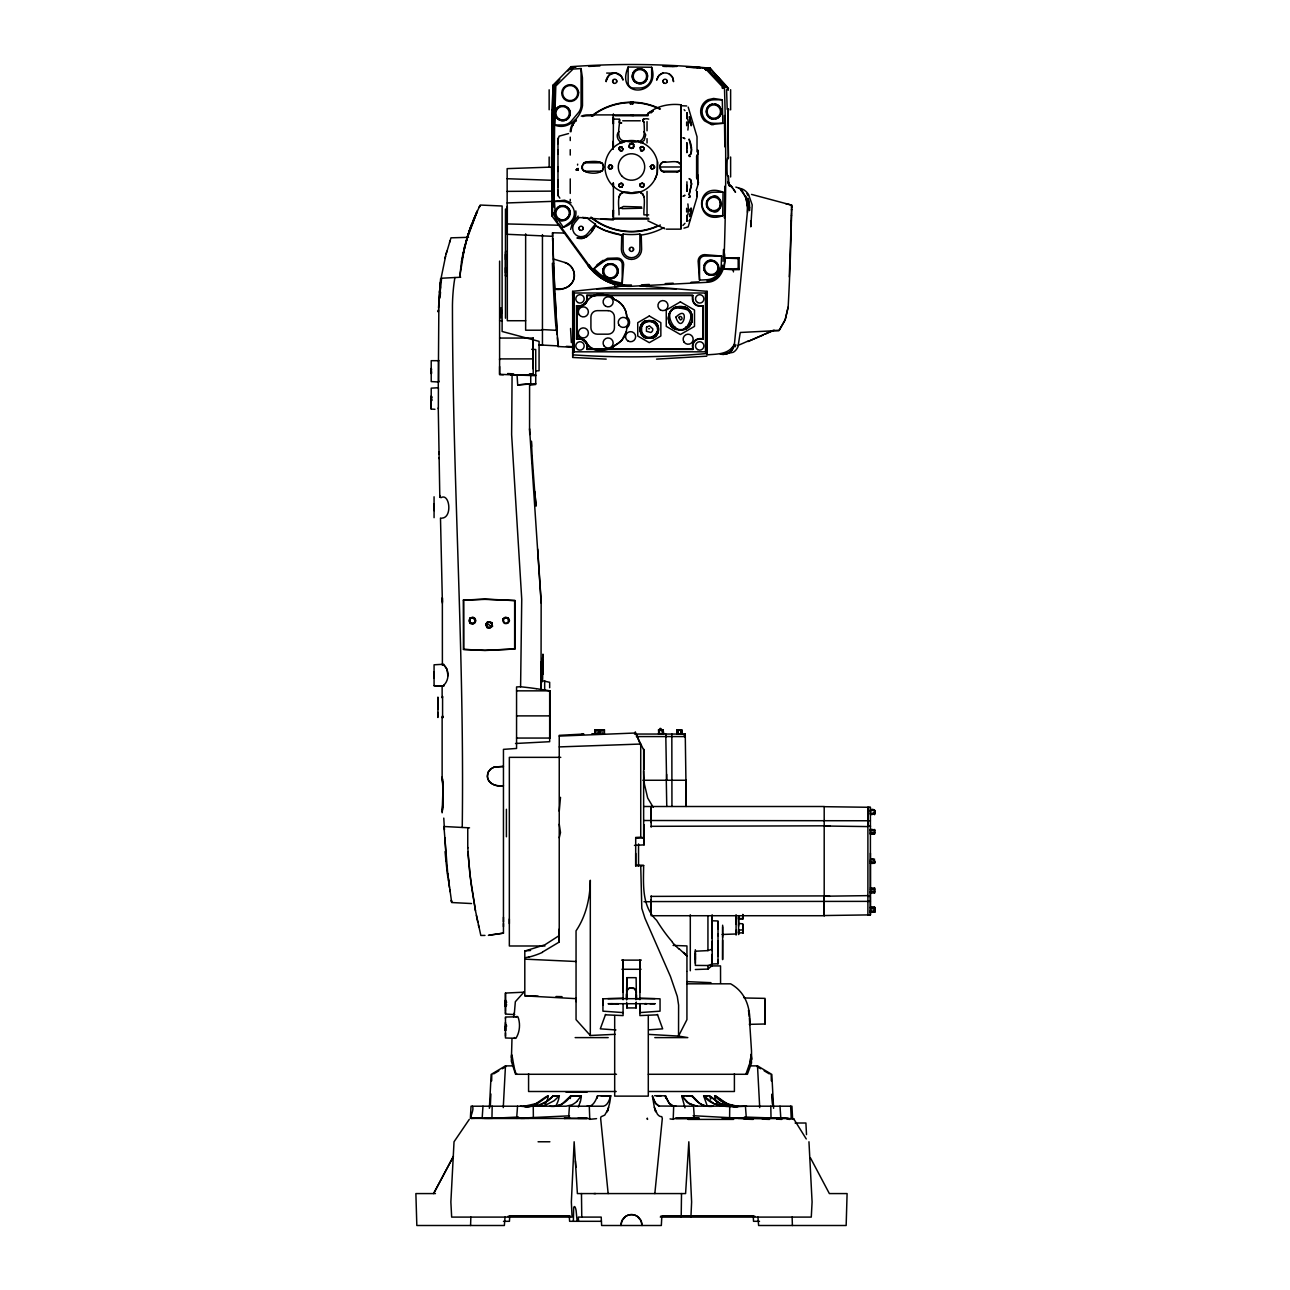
<?xml version="1.0" encoding="UTF-8"?>
<svg xmlns="http://www.w3.org/2000/svg" width="1290" height="1290" viewBox="0 0 1290 1290"><rect width="100%" height="100%" fill="white"/><g stroke="black" fill="none" stroke-linecap="round" stroke-linejoin="round"><path stroke-width="1.5" d="M434.956 409.301L431.215 409.043L431.215 388.161L438.406 387.726L438.342 408.704M431.666 400.706L431.666 396.481M431.215 396.417L431.215 409.043M431.666 373.245L431.215 368.521L431.634 369.311M431.215 373.31L431.215 371.133M434.069 677.911L434.069 671.848L434.069 675.186M434.069 509.905L434.069 503.826L434.069 507.228M437.939 714.966L437.939 716.805M437.939 712.483L437.939 717.498M437.939 708.258L437.939 697.519M442.389 665.334L442.357 597.738M484.976 935.427L480.831 935.46L475.494 910.869L469.834 874.039L467.754 847.465M499.601 366.521L499.601 374.648L503.326 374.777M499.601 359.926L499.601 358.91L533.205 358.878L533.205 338.061L499.601 338.061M503.455 926.655L503.455 923.495M503.455 921.85L503.455 917.19M505.809 251.131L505.487 251.985C505.503 252.566 505.519 274.689 505.487 275.189L505.487 276.189M505.47 1032.935L505.47 1037.982L515.903 1038.305C519.854 1032.177 520.563 1023.631 517.935 1016.843L505.47 1017.004L505.47 1018.358M505.47 1030.662L505.47 1022.341M505.47 1024.018L505.47 1017.826M505.47 1026.372L505.47 1036.16M509.34 918.996L509.34 923.64M529.561 429.022L529.593 383.775L517.693 384.92L517.064 375.035L499.601 374.326L499.601 261.112M533.205 366.199L533.205 368.908L533.189 367.263M533.205 366.94L533.205 361.829M533.205 361.41L533.205 359.975M541.074 662.383L541.026 689.408L549.669 690.795L549.669 741.702L515.516 743.491M542.929 661.738L542.945 673.751L540.849 673.848L542.945 673.751L542.945 663.495M516.564 738.057L550.169 738.057L550.169 715.885L516.564 715.885M516.564 690.843L550.169 690.843L550.169 713.128M559.844 198.144L557.973 195.37M557.973 194.322L557.973 190.227M557.973 187.308L557.973 180.036M557.973 171.489L557.973 166.99M557.973 150.108L557.973 195.725M557.973 143.754L557.973 141.4M557.973 139.675L559.102 136.16L568.519 133.579M542.413 952.101L559.231 942.039L559.247 929.01M559.231 942.039L559.247 735.348L583.822 734.026L581.935 734.155M606.203 359.12L572.679 357.475L572.679 355.75M572.679 353.928L572.679 352.025M572.679 349.574L572.679 347.236L558.086 346.542L557.474 337.674M572.679 295.523L572.679 291.33L623.054 286.025L631.278 286.299M576.05 1001.62L576.05 997.718M586.821 295.394L586.821 298.893A6.837 6.837 0 0 1 579.984 305.73L576.501 305.73L576.501 339.093L579.984 339.093A6.837 6.837 0 0 1 586.821 345.93L586.821 349.429L692.859 349.429L692.859 345.93A6.837 6.837 0 0 1 699.696 339.093L703.195 339.093L703.195 305.73L699.696 305.73A6.837 6.837 0 0 1 692.859 298.893L692.859 295.394L586.821 295.394L692.859 295.394M602.93 1005.055L602.93 998.831L623.086 998.138M614.685 283.01L614.685 286.912L618.313 286.525M648.709 119.115C646 118.051 641.049 119.099 643.952 122.082C645.242 139.417 644.5 144.593 624.263 140.949C614.572 140.11 620.571 123.55 619.49 119.422M628.133 67.032L628.133 82.995A5.047 5.047 0 0 0 633.164 88.026L639.711 88.026A11.771 11.771 0 0 0 651.66 76.11L651.644 67.257L628.133 67.032C614.685 99.217 661.206 96.008 651.644 67.257M672.348 941.91L669.784 938.894A126.888 39.426 71.9 0 1 656.626 920.318C641.517 905.999 643.452 884.376 643.646 865.493L635.696 865.88L635.696 853.383M639.888 1003.556L639.888 1012.586L660.045 1011.167L660.045 998.831L639.888 998.138M639.888 986.85L639.888 982.416M640.743 745.443L635.293 731.865M619.023 214.882C619.345 204.755 614.137 187.437 631.487 193.032C649.338 187.34 643.13 204.917 643.952 214.882L648.709 214.882M635.696 838.307L643.646 837.839L643.646 823.31L643.646 749.861L635.696 733.575M644.097 833.614L644.097 832.227L644.097 844.869L634.454 845.385M644.097 836.097L644.097 834.211M651.144 905.161L651.144 915.723L824.197 915.723L824.197 896.227L829.809 896.308M651.144 826.326L824.197 825.826M651.144 822.504L651.144 806.508L651.144 827.148M681.056 145.899L681.056 188.743M686.651 105.957L681.233 105.732L681.233 227.459M681.056 228.136L681.056 224.331M681.056 219.703L681.056 216.543M681.056 207.093L681.056 198.386M681.056 197.918L681.056 192.613M681.056 136.063L681.056 131.258M681.056 114.165L681.056 111.537M681.056 107.844L681.056 106.683M681.056 105.635L681.056 104.829C669.736 103.232 654.127 106.183 647.032 115.181L648.032 114.713M686.087 780.256L686.087 806.411L686.087 780.256L642.904 780.256M686.941 188.598C686.909 196.886 686.925 178.488 686.941 188.598L686.731 191.081L686.764 185.438M686.941 971.531L686.925 1019.664L678.54 1036.08L648.87 1034.403M686.941 185.421L686.941 181.777M695.342 958.68L695.342 965.404L707.984 965.517L711.87 964.162L712.144 962.179M695.326 957.357L695.342 953.713L695.342 954.664M695.342 958.954L695.342 956.68M697.019 191.694L697.019 196.499M697.858 179.826L697.858 183.728L697.858 174.94M697.858 180.003L697.858 153.929M699.535 280.107L699.535 261.08A5.047 5.047 0 0 1 704.566 256.033L721.594 256.033L721.239 265.224A15.109 15.109 0 0 1 706.936 279.72L699.535 280.107L698.132 261.08A6.45 6.45 0 0 1 704.582 254.63L721.594 256.033M703.195 339.093L703.195 305.73M647.274 286.445L640.05 285.848L707.097 291.33L707.097 354.863C715.95 354.024 727.431 354.702 733.075 346.204M712.144 954.407L712.128 963.985L718.014 963.807L718.014 940.958M712.144 950.665L712.128 916.868M712.144 941.377L712.209 949.118L707.936 950.601L695.342 951.214L695.342 963.259M718.014 935.766L718.014 925.414M718.014 928.816L718.014 920.963L712.128 920.786L712.144 938.169M722.642 926.849L722.61 959.631L722.642 940.233M730.575 186.292L728.544 183.809L728.318 176.649M736.074 930.235L736.074 934.782L736.074 914.707M736.074 924.285L736.074 917.609M738.606 931.38L738.606 934.46L738.606 931.977M738.606 929.526L738.606 933.202L738.59 917.513M738.606 926.172L738.606 923.495L742.798 923.817L742.798 933.315L742.798 924.511M738.606 919.609L738.606 916.996L738.606 922.56M749.474 1024.341L765.067 1024.002L765.067 998.379L744.249 997.976M765.067 1008.764L765.067 1016.036M824.197 895.905L651.144 896.389M870.411 807.346L867.896 807.379L867.896 825.81L870.411 825.874L870.411 914.884L824.197 915.545M870.411 907.386L874.604 907.37L874.62 912.24L870.411 912.304L870.411 911.159L870.395 914.868M874.604 907.37L874.62 912.24L870.411 912.256L870.411 896.421L867.896 896.34M870.411 895.566L870.411 863.22C868.299 852.384 881.521 865.09 870.411 863.22M870.411 853.174L870.411 859.205L874.604 859.172M870.411 833.985L870.411 829.244L874.62 829.857L874.62 833.824L870.411 833.985L874.62 833.824L874.62 829.438M867.896 807.363L870.411 807.427L870.411 826.842M874.604 814.071L870.411 814.667L870.411 809.91C877.313 806.492 873.798 820.166 874.604 810.088C863.494 811.91 878.038 807.346 874.604 813.232M870.411 830.631L870.411 829.244M874.604 889.665L874.588 892.986L870.411 892.97L870.411 891.455L874.604 891.358L874.604 888.052L870.411 888.036M505.47 1005.684L505.47 993.058L524.304 992.171M505.47 1029.323L505.47 1024.083L506.712 1026.082M514.92 648.999L515.016 600.559L484.976 599.076L463.352 600.14L463.465 649.418L484.976 650.482L514.92 648.999L484.976 650.305L463.465 649.418M551.701 158.493L552.33 109.811M623.086 992.381L623.086 960.05L623.086 999.718M644.097 836.952L644.097 824.745L644.097 828.099M651.144 895.905L651.144 901.742L643.952 901.726M651.144 906.032L651.144 900.823M686.893 142.787L686.941 152.688L686.941 151.124M695.342 949.73L695.342 959.631M730.737 186.453L728.479 182.745L728.447 176.278M431.215 401.061L431.215 396.127M437.939 707.114L437.939 709.355L437.939 704.904L437.939 709.355L437.955 706.227M542.945 670.3L542.929 673.719M542.929 661.899L542.945 659.867L542.945 662.383M686.764 219.461L686.764 221.074L686.941 215.188L686.909 221.154L686.941 216.817M707.936 950.601L707.936 916.642M434.069 678.153L434.069 676.541M505.487 1029.871L505.47 1030.774L505.47 1025.534M551.701 157.17L551.685 168.99M623.086 983.141L623.086 991.768M679.185 729.85L681.588 729.85L681.539 734.042L681.588 729.85L678.25 729.85L676.992 734.042L677.798 729.85L678.234 734.042L681.749 734.042L681.733 729.85L680.507 734.042M505.47 1011.312L505.487 999.976L505.47 1014.069L514.726 1014.585M511.985 1038.563L511.356 1061.267L515.565 1074.28L616.491 1074.28M686.941 188.55L686.764 185.696L686.764 187.244M686.764 220.687L686.764 216.446M742.798 917.754L742.798 914.513L742.798 918.932L742.798 916.448L742.798 918.448L738.606 918.674L738.606 916.448M613.427 216.785L613.395 183.406M729.721 1106.207L729.608 1118.333L722.223 1118.414L785.771 1118.414L738.235 1118.333L768.114 1118.285L746.329 1118.317L745.443 1106.207M512.082 374.955L511.63 434.617L521.74 599.253L520.596 686.748L516.564 686.925L516.564 748.458L503.455 749.361L503.455 933.138L488.394 935.379M541.236 689.844L541.332 680.491L549.669 682.297L549.669 687.747M542.945 659.867L542.945 664.205L542.945 662.963M791.625 207.9L791.657 205.126L751.522 194.403M874.588 814.716L874.604 812.942L870.411 813.538M666.672 774.387L666.591 780.256L665.769 734.042L665.962 736.574M681.233 152.123L681.233 150.398M723.061 192.194L722.706 215.72C694.746 226.25 694.262 180.648 723.061 192.194L713.822 192.194A11.755 11.755 0 0 0 702.05 203.949A11.755 11.755 0 0 0 713.822 215.72L722.706 215.72M765.018 1011.263L765.067 1007.313M874.588 863.397L874.604 861.011L870.411 861.156M874.588 892.986L874.604 891.358M431.231 371.23L431.215 373.6L431.215 368.521M599.269 729.85L599.205 734.042L599.14 729.85L594.819 729.85L594.884 734.042L594.948 729.85L599.14 729.85M640.324 998.686L636.47 998.67L636.196 990.736L634.229 988.446L629.165 988.108L626.666 990.768L626.843 977.675L636.131 977.675L636.373 998.508M765.067 1024.002L765.067 1000.185M604.413 729.85L604.349 734.042L604.284 729.85L601.833 729.85L599.882 729.85L604.413 729.85L599.882 729.85L599.818 734.042L599.753 729.85M619.023 122.002L619.716 119.809M630.697 103.99L630.729 102.007L631.745 101.991L632.713 102.039L632.745 103.99L632.713 102.039M626.698 1002.249L626.843 1007.925L636.131 1007.925L636.228 1002.378M636.276 998.702L636.341 995.009L635.906 999.75M663.108 729.85C665.334 743.008 660.222 717.821 658.545 734.042L659.416 734.058L658.755 729.85L661.141 729.85M791.592 209.802L791.609 208.803L791.496 215.494M791.56 211.56L791.657 205.126L785.707 203.675M874.604 812.378L874.636 810.539M685.925 780.256L685.248 734.042L684.216 734.042L684.345 736.574L685.248 736.574L685.167 734.058L634.519 734.042M791.544 212.528L789.27 276.834M791.625 207.384L791.641 206.255M438.261 407.914L439.825 497.392M482.976 1106.207L482.154 1118.317L488.378 1118.382L491.941 1118.317L492.183 1106.207M791.496 215.269L791.383 221.042M554.555 124.985L555.813 86.027L573.066 69.047L581.081 68.547L582.435 77.868L582.5 105.57C580.677 117.971 567.6 130.677 554.555 124.985L562.408 124.985A11.771 11.771 0 0 0 571.615 120.792L578.339 112.778A11.755 11.755 0 0 0 581.081 105.216L581.081 68.547M686.796 190.388L686.812 189.259L686.731 191.081M552.33 110.037L552.797 91.8M791.383 220.719L791.205 228.491A1814.933 1225.355 -79.1 0 1 788.158 307.084L785.175 319.839L779.079 330.514L740.266 332.481L737.961 346.8A13.69 9.691 89.9 0 1 733.075 352.347L729.14 353.057M570.664 229.427L572.292 223.186L578.194 216.091M707.984 965.517L707.952 969.08L695.342 969.516M791.302 224.783L790.963 238.102M613.25 145.996L613.427 117.197M626.843 977.675L626.601 998.46M636.131 1007.925L636.276 1002.265M651.144 822.23L651.144 819.908M443.131 799.687L442.422 809.927M514.323 1013.73L515.339 1001.717L524.014 992.026M686.941 145.012L686.925 148.64M686.764 217.252L686.764 220.106L686.893 219.3M552.781 92.622L553.007 85.156L570.777 66.967M630.23 103.99L630.729 102.007M747.507 212.366L747.12 200.611L742.411 191.017A19.785 13.996 90 0 0 737.848 187.711L735.864 187.098M470.576 1225.5L470.85 1217.099M552.959 86.994L553.007 85.188A2520.273 2520.273 0 0 0 552.168 216.269L588.111 265.627L598.931 276.512A50.31 50.133 3.5 0 0 614.685 284.316L614.701 284.332M570.744 68.064L570.793 66.693A841.773 841.773 0 0 1 706.565 67.854L709.968 68.322L728.318 89.252M570.712 68.886L570.76 67.419M542.397 660.496L542.945 654.127L542.622 679.54M623.022 184.438L622.086 187.05L620.055 187.115L618.878 185.889L619.248 183.954L621.957 183.245L623.022 184.438L621.796 187.179M681.136 174.344L681.136 159.638M626.521 998.67L626.811 990.736M670.058 1118.914L673.203 1119.349L673.686 1106.207L669.188 1103.176L665.43 1095.79L656.513 1095.79M671.832 734.042L671.945 806.411M738.606 918.77L742.798 918.932M725.012 258.097L724.174 269.126L733.22 269.771L739.154 269.578L739.089 257.678L725.012 258.097L738.186 258.564L739.089 257.678M569.987 1118.124L564.004 1118.382L587.321 1118.478L472.092 1118.382C468.012 1119.962 475.026 1109.448 472.317 1106.207M511.388 1057.494C511.646 1045.932 513.871 1074.747 517.096 1074.28M581.468 1193.573L581.774 1217.099M681.201 1217.099L681.507 1193.573M690.924 1217.099L691.617 1201.974L688.828 1141.779L685.587 1193.573L577.388 1193.573L574.147 1141.779L571.357 1201.974L572.067 1217.099L451.661 1217.099L450.871 1201.974L454.032 1141.779L469.27 1119.398M489.378 1108.304L491.151 1074.409L505.47 1065.879L513.485 1065.879M490.313 1106.675L490.877 1093.968M491.667 1080.859L491.764 1074.78M509.679 1217.099L509.453 1221.307L503.471 1221.307M629.02 146.867L630.084 143.819L631.939 143.448L633.584 144.448L633.019 148.06L630.294 148.269L629.02 146.867L629.456 144.383L631.939 143.448M620.958 1225.5L621.957 1220.679L625.827 1216.228A10.465 10.433 -1.4 0 1 637.147 1216.228L641.017 1220.679L642.033 1225.5M661.786 1217.099L661.335 1225.5L601.64 1225.5L601.204 1217.099L578.339 1217.099L578.533 1221.307M470.382 1118.317L471.027 1106.207L566.149 1106.207L571.922 1104.804A34.556 22.865 86 0 0 576.775 1101.515M503.261 1107.61L505.47 1065.879M613.331 120.292L613.363 123.937L613.25 117.213M438.261 388L438.89 302.36M618.958 149.527L620.474 146.705L623.118 149.043L622.215 150.656L620.071 150.769L619.055 147.753M440.116 284.993L438.503 308.004M579.549 217.558L613.331 219.945L613.363 210.044L613.25 216.768M707.936 969.08L712.144 965.565L712.209 949.118M438.31 311.342L438.406 309.81M438.955 301.15L439.164 297.684M438.729 304.988L440.6 278.592M438.31 311.213L438.261 312.051L438.374 310.406M438.971 300.909L439.084 299.119M745.878 1074.28L750.183 1062.105L751.183 1054.365L751.506 1063.008L747.41 1074.28L648.322 1074.28M568.6 1118.317L569.438 1106.207L601.269 1106.207C607.187 1107.223 609.412 1100.225 610.622 1095.758L607.542 1095.79M440.051 285.735L440.309 282.22M686.78 112.907L686.941 118.841L686.909 112.843L686.764 117.922M440.067 285.638L439.503 292.54M647.032 115.213L648.096 112.972L653.175 110.585L650.805 112.907M491.812 622.586L491.748 623.489L488.813 621.974L485.685 624.473L487.007 627.537L489.781 628.23L492.474 626.295L491.812 622.586L487.362 621.925L485.685 624.473M517.532 1106.207L516.645 1118.317L484.331 1118.333M639.856 185.486L641.501 187.276L643.291 186.969L643.887 184.212L642.017 183.019L640.243 183.873L639.904 185.679L641.969 187.308L643.291 186.824M686.909 191.001L686.941 189.775M439.987 286.606L439.535 292.201M439.664 296.345L441.615 278.221M440.051 297.958L440.519 292.04M505.035 1217.099L504.358 1225.5L416.831 1225.5L415.88 1193.573L435.44 1193.573M750.183 1062.105L751.135 1054.414L751.619 1059.558L751.49 1050.673L749.393 1018.149M442.776 716.127L442.551 717.901L442.389 716.659M442.389 697.664L442.583 696.423L442.583 717.917L442.357 716.095M641.452 327.95L641.452 330.724M559.247 811.216L560.505 797.333M442.131 717.546L442.131 776.951C443.663 787.626 443.341 804.944 442.244 811.781M442.696 807.185L443.179 793.237M513.63 1017.133L514.017 1013.247M654.836 1193.573L662.318 1118.446L661.754 1116.672L660.109 1116.414A35.33 11.449 -87 0 1 657.271 1113.931L654.369 1107.368L652.353 1095.758L654.869 1102.353L658.674 1106.03L693.536 1106.207L694.375 1118.317L675.299 1118.333L673.203 1119.349M727.915 175.698C726.705 179.31 726.705 154.671 727.915 158.283M720.255 354.137A735.042 519.757 -90 0 0 723.497 354.524L730.721 351.606L734.413 344.269L747.861 207.448L745.507 196.499L740.734 190.065M442.131 812.829L443.05 787.319M440.164 290.057L440.519 286.848M444.034 684.974L443.647 686.248L434.069 685.683L434.069 664.801L443.647 664.237L444.002 665.156C449.436 670.107 449.194 679.911 444.034 684.974L443.47 685.812M505.487 259.596L505.47 254.404M438.729 360.7L431.215 360.684L431.215 381.582L438.665 382.001L438.761 381.179M606.687 78.722L606.187 81.528L606.687 78.722A8.401 8.401 0 0 1 622.57 78.4L623.038 80.077L621.2 76.11L615.862 73.159M631.503 103.99L631.745 101.991M440.89 497.714C449.646 492.361 452.838 518.016 441.696 518.129M613.427 218.703L613.427 218.252M577.049 332.901A6.305 6.305 0 0 0 581 338.754C590.949 345.559 591.094 353.75 608.138 349.284A6.305 6.305 0 0 0 612.573 347.462L614.153 345.446C621.441 342.834 626.505 335.674 626.763 327.966L628.585 325.773A6.305 6.305 0 0 0 628.585 319.033L626.714 316.776C626.537 309.1 621.409 301.973 614.185 299.377L612.573 297.345A6.305 6.305 0 0 0 608.138 295.523C591.046 291.056 590.965 299.248 581 306.069A6.305 6.305 0 0 0 577.049 311.906M461.546 261.37L459.659 277.286L464.803 245.697L470.447 227.411L476.703 212.415L467.254 236.925L461.546 261.37L464.513 246.842M505.487 272.771L505.487 267.659M577.549 165.072L577.678 164.153M613.25 115.632L613.427 114.439M788.142 307.084L785.191 319.759L779.079 330.514L772.855 330.482L747.91 341.511L763.116 335.11M454.886 277.527L454.064 283.01A197.547 197.128 -49.5 0 0 452.451 305.279C452.5 479.412 464.561 653.272 462.239 827.454M597.189 1098.145L597.544 1095.774L610.622 1095.758M662.463 729.85L659.819 729.85L658.739 734.042L658.529 729.85L659.4 729.834L663.254 729.85L663.27 734.042L658.739 734.042M619.023 196.967L620.135 193.968L622.78 193.032M640.759 150.656L640.243 147.447L642.081 146.528L643.92 147.786L644.033 149.495L642.904 150.769L640.759 150.656L640.243 147.447L642.081 146.528M710.742 69.999L710.081 68.386A1343.454 949.972 90 0 0 703.631 67.902M728.721 109.231L728.124 112.166M639.904 185.679L640.243 183.873M727.205 109.376L726.593 89.671M686.925 144.544L686.764 145.367L686.731 142.884L686.941 143.883M579.146 227.508L579.146 229.12M612.75 80.496L612.75 82.109M583.015 229.12L583.015 227.508M616.62 82.109L616.62 80.496M663.157 80.496L663.157 82.109M629.552 248.519L629.552 250.131M667.027 82.109L667.027 80.496M633.422 250.131A2.096 2.096 0 0 0 631.213 247.245A2.096 2.096 0 0 0 629.826 250.599A2.096 2.096 0 0 0 633.422 250.131L633.422 248.519M462.529 255.888L469.012 231.474L477.413 210.931M644.033 149.495L643.71 147.447L641.969 146.673M486.604 623.522L487.007 627.537L490.861 627.15L492.038 624.844A2.854 2.854 0 0 0 487.749 622.361A2.854 2.854 0 0 0 487.749 627.311A2.854 2.854 0 0 0 492.038 624.844L492.474 626.295M502.987 620.635L504.229 618.232L508.26 617.926L509.453 620.732L508.663 622.006L508.26 617.926L505.357 617.201L502.81 618.958L504.616 623.393L508.002 622.893L509.453 620.732M608.816 165.652L611.428 165.072L612.379 166.088L611.412 168.958L609.557 168.925L608.396 167.555L608.816 165.652L610.493 164.878L612.621 166.603L612.25 168.216L609.202 168.732L608.267 167.087L609.138 165.297M469.689 619.264L470.141 623.376L472.995 624.086L475.01 622.844L475.849 620.732L475.059 618.474L473.011 617.201L470.092 617.926L468.899 620.732L470.141 623.376L474.123 623.054L475.365 620.635L472.833 617.668L470.092 617.926L469.689 619.264L471.027 617.91M523.95 1106.207C532.899 1112.222 556.038 1082.89 545.251 1104.256M622.248 283.3L623.65 264.434A6.45 6.45 0 0 0 617.201 258L607.525 258.322L597.786 264.418L593.948 268.659L599.415 273.673A46.376 46.376 0 0 0 613.637 281.268L622.248 283.3L622.248 264.434A5.047 5.047 0 0 0 617.217 259.403L610.444 259.403A11.755 11.755 0 0 0 603.559 261.66L593.948 268.659M608.67 1107.336L607.219 1111.835L609.477 1103.885A32.572 10.578 86.8 0 0 610.67 1095.807M633.584 144.448L631.487 143.416M559.247 837.807L560.505 832.582L559.247 824.246M686.764 116.729L686.764 113.004M445.598 256.258L441.067 278.253L460.675 277.237M613.427 115.729L613.427 114.713M547.089 1097.355L547.492 1095.839M686.731 187.131L686.764 186.099M446.114 254.162L450.984 237.828L468.56 237.328M465.674 242.391L477.413 210.931M580.387 1101.45L578.355 1107.046M606.397 79.867L609.332 74.965L614.008 73.143L606.671 73.079M734.445 343.962C733.542 348.8 729.995 354.476 724.416 354.008M466.932 237.973L468.206 233.893M626.247 331.74L621.861 340.302L612.573 347.462M749.829 1024.905C750.587 1008.522 746.152 992.51 730.624 983.819L686.941 983.819M449.549 242.343L449.968 241.004M439.084 458.595L439.003 457.853M710.435 70.644L710.081 68.386A1342.874 949.553 90 0 0 686.748 66.919M642.92 120.534L643.613 119.115L642.791 119.938C644.565 117.938 641.759 121.421 643.952 122.082M605.558 1014.424L600.301 1028.84L615.894 1029.952M468.963 231.636L471.947 223.46M431.231 397.642L431.553 396.756M438.632 360.249L438.665 382.001M655.175 178.794L657.255 173.295L657.594 162.653A26.461 26.461 0 0 0 617.362 144.609A26.461 26.461 0 0 0 616.346 188.695A26.461 26.461 0 0 0 657.368 172.537L657.432 161.75M572.502 125.501L573.034 124.082M597.544 1095.774C595.803 1100.354 593.013 1107.239 586.918 1106.207M735.171 346.784L735.945 344.817M586.74 302.086L587.934 299.151M650.321 166.636L652.579 164.878L654.627 167.329L652.611 169.135L650.982 168.538L650.321 166.636L651.547 165.072L653.433 165.039L654.562 166.507L654.24 168.248L651.547 168.909L650.434 166.329M643.613 119.115L643.017 120.647M473.059 220.703L476.268 213.366M607.88 1109.61L604.736 1115.124L601.237 1116.672A3.467 0.903 86.9 0 0 600.656 1118.446L608.154 1193.573M476.171 213.56L480.267 205.046L502.116 206.013L502.116 331.482L539.075 341.382L539.075 370.746L535.721 370.923M479.993 205.787L479.283 207.174L479.912 205.948M431.634 399.658L431.215 400.481L431.215 396.723L431.634 397.53M689.086 211.302L690.376 208.98M643.291 186.969L644.113 185.389M706.597 201.579C724.593 180.39 725.222 227.572 706.597 206.335M704.082 265.418C710.081 250.937 727.866 270.916 712.854 275.238M453.467 1156.195L433.617 1193.573L453.016 1157.211M503.035 620.022L503.874 618.523A2.983 2.983 0 0 1 508.728 619.49L508.083 622.747A2.983 2.983 0 0 1 503.229 621.78L502.81 618.958M622.215 150.656L623.118 149.043M689.618 210.206L690.731 208.529A9.482 1.419 -70.1 0 1 691.456 208.351L689.569 216.623L690.731 212.915A9.514 1.258 -69.7 0 0 691.472 209.835L690.86 208.416M549.701 1106.207C558.167 1107.594 566.391 1102.902 570.744 1095.807L581.29 1095.79L576.775 1101.515M576.162 169.925L578.017 168.506L578.13 170.312L578.017 168.506L576.162 169.925L576.727 169.055M633.019 148.06L634.019 146.512M644.081 149.317L641.985 150.93L640.678 150.446M573.711 1095.79L570.744 1095.807L561.634 1104.353L555.264 1106.191M587.224 236.392L582.209 238.473L576.936 237.941C585.644 241.166 593.948 231.345 595.399 224.121A67.58 67.58 0 0 1 587.659 218.413M591.707 231.265L595.674 225.766L595.399 224.121L587.643 233.571A8.401 8.401 0 0 1 575.792 234.844A8.401 8.401 0 0 1 574.598 222.977L579.065 217.542M626.763 327.966L628.585 325.773M586.547 161.943C571.002 171.183 598.028 177.665 603.027 169.425C606.155 159.283 591.852 161.476 586.128 161.959C582.451 162.314 581.645 166.797 582.79 169.716L586.547 172.038M613.331 114.036L613.25 121.889M640.082 184.212L642.63 183.099L643.887 184.212M555.571 1106.239A26.122 23.413 83.4 0 0 558.554 1099.483L559.344 1095.807L553.168 1095.807L547.831 1100.676L540.849 1104.433M553.168 1095.807C545.347 1105.466 532.109 1107.562 520.418 1106.207M559.86 79.367L553.797 86.624A2519.418 2519.418 0 0 0 553.555 94.621M567.89 70.982L570.567 68.193M619.087 147.899L620.474 146.705M682.926 225.428L684.974 223.315M626.666 990.768L629.23 988.205L632.003 987.753L634.196 988.479L636.502 992.042M576.501 339.093L579.984 338.625A7.305 7.305 0 0 1 587.305 345.93L586.821 349.429M574.115 351.815L705.582 351.815M574.115 293.007L705.582 293.007M651.224 112.569L653.24 110.569M548.363 1095.807L538.172 1103.144L524.562 1106.207M619.877 208.448L623.441 206.481L641.565 206.997M463.352 600.14L484.976 599.366L515.016 600.559M613.363 115.503L614.282 114.907L613.508 115.374M619.023 131.596C615.314 134.692 617.733 141.739 622.231 142.626L626.747 140.949M596.996 265.159L603.043 260.306M623.086 234.038L621.716 235.893L621.377 249.325A10.11 10.11 0 0 0 631.487 259.435A10.11 10.11 0 0 0 641.614 249.325L641.259 235.877L639.888 234.038A67.548 67.548 0 0 1 623.086 234.038L623.086 249.325A8.401 8.401 0 0 0 631.487 257.726A8.401 8.401 0 0 0 639.888 249.325L639.888 234.038M585.854 303.36L581 306.069M505.487 1005.894L506.712 1004.846M559.247 935.556L544.896 944.796L524.804 951.053M563.295 227.25L569.535 222.702A11.755 11.755 0 0 0 562.601 201.434L554.442 201.434L555.151 212.044L555.732 210.044A7.563 7.563 0 0 1 565.842 206.368A7.563 7.563 0 0 1 569.39 216.526A7.563 7.563 0 0 1 559.183 219.945L557.554 218.784L563.295 227.25C570.486 225.363 577.162 218.881 575.792 210.931M621.796 146.834L623.07 149.317M516.097 1016.988L517.048 1016.327M574.985 121.47L576.404 120.486M685.7 327.418L686.861 326.644M771.21 1074.78L771.323 1080.859M641.936 208.19L622.248 208.658L620.7 207.69M493.683 1073.877L498.843 1070.813M502.278 1068.765L505.696 1066.717M681.056 167.829A4.192 4.192 0 0 1 679.379 171.199L676.847 172.038M675.509 307.23C665.737 311.019 666.398 326.676 676.508 329.563C666.398 326.692 665.721 311.019 675.509 307.23L685.264 307.23C695.052 311.019 694.343 326.676 684.264 329.563C694.375 326.66 695.036 311.019 685.248 307.23M599.14 161.943L601.672 162.798A4.192 4.192 0 0 1 603.139 164.878A9.627 9.627 0 0 1 603.349 167.829A4.192 4.192 0 0 1 601.672 171.199L599.14 172.038M652.53 338.093C659.964 335.706 660.674 324.306 653.578 321.033L645.032 321.033C637.921 324.29 638.631 335.722 646.064 338.093L652.547 338.093C659.996 335.722 660.674 324.274 653.562 321.033M765.018 334.207L774.145 330.224M684.087 195.725L684.974 195.306L682.942 196.257M663.028 72.82L658.932 75.4L656.61 80.141L658.029 76.755A8.401 8.401 0 0 1 673.154 78.932L673.541 81.641L672.525 77.239L669.075 73.643M780.466 1117.785L793.769 1118.93L806.266 1138.957M633.068 147.963L631.552 148.576L628.988 146.56M712.257 104.119C704.13 105.522 704.679 118.551 713.031 119.067M715.386 118.986C723.497 117.567 722.948 104.538 714.612 104.022M620.99 123.243L620.28 122.534M590.272 296.845L596.093 295.523M622.296 150.446L620.99 150.93L618.91 149.317M726.705 353.863L728.915 353.057A13.077 9.24 -90 0 0 734.413 344.253M534.899 1104.949L537.221 1104.159M637.744 140.949L640.453 142.626L644.145 140.465L645.726 134.805L643.952 131.596M569.503 1115.834L516.645 1118.317L528.997 1118.333M489.12 935.105L503.455 933.138M571.309 67.66L572.212 67.419A850.191 850.191 0 0 1 575.888 67.177M524.804 957.857L529.206 956.841M722.819 123.308L711.322 124.469L704.469 120.825A13.174 13.174 0 0 1 708.065 99.701L713.628 98.459L722.303 99.782L722.819 123.308L713.822 123.308A11.755 11.755 0 0 1 702.05 111.553A11.755 11.755 0 0 1 713.822 99.782L722.303 99.782M554.442 201.434L564.52 200.192L571.067 202.756M537.737 1105.417L532.222 1106.191M532.528 1105.546L527.271 1106.191L531.528 1105.756M577.888 1118.333L587.934 1118.333L589.772 1119.333L596.544 1118.64M620.055 187.115L622.086 187.05M622.328 286.106L620.619 286.283M517.693 384.92L535.721 383.646M530.722 385.049L535.721 384.485L535.721 349.509L531.706 349.3M870.411 911.288L874.62 910.837L874.588 912.32L874.588 907.241L870.411 907.257M792.286 1118.333L791.415 1118.414L792.769 1118.382M648.66 328.773L649.563 328.708M706.791 356.169L656.546 359.12M590.304 1035.483L590.304 880.264C590.111 898.001 586.063 915.997 576.05 930.848L576.05 1019.648L590.304 1035.483L615.185 1034.322M649.031 1029.807L662.673 1028.84L657.416 1014.424M661.286 1095.694L654.594 1095.71M738.606 930.138L742.766 929.88M530.577 950.488L524.804 950.843L524.804 995.88L576.05 998.654M738.606 933.025L742.798 932.767M491.941 1118.317L518.515 1117.027M471.769 1118.317L482.508 1117.785M553.362 259L554.635 289.154C564.52 291.33 576.582 283.719 574.098 272.738A13.416 13.335 20.2 0 0 564.859 262.499L553.362 259L552.539 232.781L564.375 233.039M870.411 832.776L874.604 832.55M554.635 289.154L561.618 288.783A13.448 13.448 0 0 0 564.859 262.515M641.388 284.848L649.338 284.445M665.253 283.606L673.203 283.187M691.118 282.252L699.067 281.833M540.849 668.284L542.832 668.172L542.751 671.768L540.849 671.88M870.411 908.853L874.604 908.644M621.635 960.131L641.34 960.131M870.411 830.776L874.604 830.567M870.411 889.584L874.604 889.374L874.604 888.052M559.247 736.09L635.293 733.01M559.247 746.91L640.727 744.04L640.743 837.21L643.646 837.839M640.743 837.21L635.696 837.436L635.696 865.88M640.292 120.792L622.699 120.792M499.601 320.678L502.116 320.581M657.577 1014.827L639.888 1015.585L639.888 1003.685M620.071 146.867L621.845 146.802M870.411 820.763L643.952 820.505M507.147 202.949L551.91 201.385L552.168 216.269M683.942 228.153L688.199 226.863L697.019 197.241L697.019 191.452M724.174 269.126L738.186 268.642L739.154 269.578M722.11 934.476L736.074 933.992M616.426 1003.717L618.426 1003.733L610.783 1003.717M474.833 1118.285L471.156 1118.333M529.464 373.858L533.205 373.745M870.411 914.787L867.896 914.868L867.896 807.266L824.197 806.685M702.905 68.015A1343.358 949.908 90 0 1 708.274 68.418L710.081 68.37L728.544 88.462M870.411 901.371L651.144 901.565M708.274 68.418L710.081 68.386M688.005 1119.398L733.623 1119.398M870.411 863.058L874.604 862.978M867.896 895.631L824.197 896.227M785.465 1118.333L788.158 1118.285M520.725 1118.382L524.74 1118.333M830.002 825.923L824.197 826.003L867.896 826.584M517.064 375.035L535.721 375.68M708.887 1095.807L720.642 1103.821L730.882 1106.191M725.448 87.043L727.254 87.027M507.147 191.372L551.798 191.13L551.685 167.087L507.147 168.635L507.147 234.296L552.636 236.328L552.539 232.781M612.524 1003.701L608.074 1003.717L654.981 1003.717L649.966 1003.717M620.135 142.626L622.231 142.626M585.209 217.8L582.5 217.349M542.445 344.882L538.752 344.898L558.489 345.93M685.006 1095.79L681.684 1095.807L685.006 1107.82M650.853 321.033L645.016 321.033C637.937 324.306 638.615 335.739 646.064 338.093L650.418 338.093M658.529 729.85L659.819 729.85M663.254 729.85L662.028 729.85L662.447 734.058M679.653 729.85L677.218 729.85L677.153 734.042L677.202 729.85L680.491 729.85L680.926 734.058M676.992 734.042L678.234 734.042M531.577 1106.207L538.736 1106.191A35.217 31.605 83.1 0 0 545.912 1104.949L554.2 1100.693L559.344 1095.807L554.103 1095.807M699.341 1118.414L675.67 1118.478L699.341 1118.414L689.682 1118.333M595.69 1193.573L593.964 1193.573M647.709 114.907L587.837 114.907A17.641 17.641 0 0 0 581.274 116.165M593.626 115.745L587.805 115.745A16.802 16.802 0 0 0 582.774 116.519M614.991 115.745L647.983 115.745M614.266 119.099L619.394 119.164M640.453 142.626L642.92 142.626M584.031 162.798L601.672 162.798M660.045 166.99L681.056 166.99C681.185 158.46 669.091 162.975 664.253 161.943A4.192 4.192 0 0 0 660.045 166.152L660.899 170.361L663.995 172.038L677.315 172.022L680.12 170.506L681.056 168.216L681.056 178.455M584.031 171.199L601.672 171.199M665.543 161.943C660.351 160.766 658.045 168.232 661.738 171.199L679.379 171.199M613.976 218.236L648.531 218.236M648.999 219.074L604.607 219.074A34.443 34.443 0 0 1 601.204 218.913M666.285 229.152L681.056 229.152L681.056 226.137M596.657 288.799L676.266 288.799M576.501 305.73L579.984 306.198A7.305 7.305 0 0 0 587.305 298.893L587.305 295.861M702.728 306.198L699.696 306.198A7.305 7.305 0 0 1 692.391 298.893L692.391 295.861M525.643 320.726L507.325 320.726L507.325 206.481M542.445 330.208L525.643 330.208L525.643 233.845M702.728 338.625L699.696 338.625A7.305 7.305 0 0 0 692.391 345.93L692.859 349.429M587.305 348.961L692.391 348.961M595.351 734.042L592.013 734.042L597.286 734.042L596.818 729.866M636.389 736.574L685.329 736.574M560.779 757.343L509.34 757.343L509.34 945.989L544.961 945.989M643.952 806.508L824.197 806.508L824.197 915.723M710.226 965.92L720.529 965.92L720.562 983.093M621.941 969.274L641.033 969.274M575.163 1037.611L608.187 1037.611M654.804 1037.611L687.812 1037.611L678.54 1036.08L678.605 1005.136L677.298 996.477L670.461 976.498L644.952 918.254L641.807 908.402L640.743 866.122M749.49 1065.879L757.504 1065.879L771.823 1074.409L773.597 1108.304M616.201 1091.501L528.577 1091.501L528.577 1073.732M648.676 1091.501L734.397 1091.501L734.397 1073.732M565.988 1092.114L587.144 1092.114M574.63 1095.79L579.871 1095.79M600.947 1095.79L609.106 1095.79M683.297 1095.79L692.23 1095.807C696.6 1102.902 704.808 1107.578 713.273 1106.207M697.406 1106.207L689.231 1103.837L681.684 1095.807L687.28 1102.45L695.745 1106.127L791.947 1106.207L792.576 1118.317M795.108 1123.01L805.911 1123.01L806.508 1134.62M538.075 1141.779L549.879 1141.779M509.453 1216.18L569.906 1216.18M661.996 1216.18L753.666 1216.18M508.131 1216.26L570.309 1216.26M660.577 1216.26L754.844 1216.26M660.303 1217.099L811.281 1217.099L812.087 1201.974L808.959 1141.779M601.414 1221.307L569.616 1221.307L569.325 1217.099M759.52 1221.307L753.521 1221.307L753.296 1217.099M591.61 115.503L590.723 114.907L593.319 114.907M604.284 729.85L601.785 729.85L602.269 734.042M666.285 780.256L666.769 806.411M607.993 998.67L654.917 998.686M686.377 1095.79L689.344 1095.79M690.44 1095.807L692.23 1095.807L699.519 1103.289A33.685 22.285 86 0 0 705.904 1105.949L707.984 1106.191M707.323 1106.111L703.631 1095.807C713.644 1108.948 732.252 1106.739 746.587 1106.207M677.024 729.85L678.25 729.85M540.849 666.849L542.122 666.849M715.144 1095.823C719.127 1101.595 730.076 1106.465 738.573 1106.191C730.591 1112.431 707.549 1083.6 717.176 1103.321M676.057 1106.207C669.929 1107.255 667.204 1100.37 665.43 1095.79M756.279 1118.285L761.084 1118.333M743.234 1118.414L693.133 1115.705M744.459 1117.027L780.821 1118.317L779.999 1106.207M538.091 996.154L524.804 995.606M556.038 996.525L562.037 996.654M584.725 217.833L586.773 217.881M507.147 223.944L558.683 225.218M586.531 217.881L583.644 217.752M744.007 1119.139L753.247 1119.398M507.147 178.713L551.717 180.278M762.245 1119.139L769.533 1119.398M510.792 375.051L533.205 374.648L533.205 338.061M673.09 945.409L686.941 945.925L686.941 970.951M679.588 307.568L681.765 307.665M605.413 1014.827L623.086 1015.585L623.086 1003.556M686.941 981.625L710.984 982.674M524.804 959.147L576.05 961.501M776.693 1119.139L781.837 1119.398M507.615 373.552L513.646 373.858M529.69 374.681L535.721 374.987M542.445 329.579L556.974 330.353L558.086 346.542M566.375 346.349L574.26 346.752M540.849 662.351L542.751 662.447M540.849 665.946L542.703 666.043L542.59 668.188M469.528 827.841L443.937 826.503L447.888 875.523M689.489 122.615L690.295 123.082M635.696 865.026L643.646 865.493M434.069 685.683L443.534 686.022M693.407 67.193A1343.341 949.875 90 0 0 686.054 66.806A1343.551 950.037 -90 0 1 693.407 67.193L700.76 67.693M704.453 67.951L709.968 68.322L727.125 86.994L724.432 86.736L706.565 67.854M729.076 1106.046L731.317 1106.191M623.086 1012.586L602.93 1011.167L602.93 998.831M711.322 124.469L713.58 124.646M471.543 903.548L451.694 902.532L447.598 873.185M786.836 1119.139L789.883 1119.398M724.238 1106.191L714.112 1103.821L703.631 1095.807M619.377 122.76L621.699 122.969M734.413 1106.127L730.382 1105.53M736.477 1106.046L725.657 1103.498L714.612 1095.807M731.22 1105.707L734.236 1106.111M735.381 1106.03L730.527 1105.159M692.988 1118.124L694.375 1118.317M596.093 349.284L590.272 347.978M631.923 115.326L633.471 115.568M536.317 688.667L541.026 689.408L541.155 601.462L537.688 549.072M664.253 172.038L661.738 171.199M590.723 114.907L591.836 115.745M727.125 86.978L724.432 86.736C726.206 141.997 726.125 197.322 724.271 252.582C726.641 264.724 721.707 281.897 707.049 282.317L631.487 286.283A50.407 50.407 0 0 1 588.111 265.627L594.4 272.738M728.044 1105.949L719.256 1103.176L709.806 1095.807L710.645 1099.209M710.5 275.318L706.807 273.932L704.082 270.19M659.384 1106.191L655.836 1103.837L652.869 1097.596M505.47 1001.879L506.744 1002.169M705.275 68.531L723.658 88.091M585.418 217.591L585.047 217.478M640.824 193.048L642.904 194.032L643.968 196.967M677.282 161.959L680.104 163.475L681.056 165.733L681.056 104.829M725.754 1104.159L728.044 1104.949L724.964 1103.853M728.979 1104.433L721.352 1100.709L715.499 1095.823L715.902 1097.435M749.506 1024.55L749.861 1022.002M581 338.754L585.854 341.463M682.878 137.691L684.909 138.627L684.119 138.256M664.673 228.749L647.886 220.832M689.473 195.161L690.295 196.048M757.278 1066.717L760.713 1068.765M764.148 1070.797L769.292 1073.877M488.039 624.102L490.281 625.698M673.912 326.644L675.057 327.418M683.603 952.359L686.941 956.003L679.266 948.892M729.576 185.341L731.027 186.599M618.878 185.889L620.377 187.26M744.024 997.299L744.91 998.138M507.325 617.91L508.663 619.264M486.604 626.15L487.878 627.456M469.689 622.006L471.027 623.36M444.002 665.156L446.969 669.22L447.936 675.718M714.886 75.578L720.159 81.318M684.119 109.715L684.974 110.666M730.188 186.099L728.318 182.616M628.585 319.033L626.763 316.856C626.505 309.165 621.474 301.989 614.185 299.393L612.573 297.345M588.966 346.978L586.74 342.721M733.784 189.823L735.526 192.242L731.011 185.647L732.752 188.534M558.457 223.493L588.788 265.079A49.568 49.568 0 0 0 591.046 267.949M623.07 184.663L621.006 183.051L618.926 184.663L619.087 186.099M514.355 1037.515L514.936 1038.418M653.256 807.363L647.693 798.026L644.436 784.288A96.492 24.059 70.9 0 1 643.629 770.92M810.41 1157.807L829.357 1193.573L847.095 1193.573L846.159 1225.5L758.617 1225.5L757.94 1217.099M505.47 275.205L505.809 276.076M541.332 680.491L541.929 682.055M431.215 399.561L431.553 400.432M745.701 196.08L747.684 206.529M728.431 181.858L729.35 185.276M654.369 1107.368L655.739 1111.835L655.336 1110.255M688.199 107.118L697.019 136.756L697.019 151.865M727.479 87.591L728.205 90.332M502.116 312.68L500.859 307.891L500.859 317.985M613.25 218.349L613.427 219.268M478.38 924.93L478.8 926.768M477.832 922.398L476.365 915.336M711.87 964.162L712.144 965.468M747.152 198.305L748.716 206.384M643.742 183.873L644.081 185.663M475.478 910.788L471.043 883.714L467.754 851.739M692.23 1095.807L692.488 1097.258M633.6 144.367L634.003 146.641M451.532 901.517L451.339 900.291L451.629 902.145M659.045 729.85L659.674 734.042M449.694 889.213L450.033 891.648M449.452 887.488L448.42 879.796M686.764 146.141L686.893 147.27M748.474 1010.264L749.216 1016.778M578.372 91.316L578.581 93.057M442.422 779.708L442.131 776.967L443.163 791.625L442.954 785.578M733.22 269.771L733.446 271.9M442.325 778.821L442.857 784.32M442.696 782.466L442.889 784.675M438.955 452.097L438.89 454.144M686.909 220.074L686.764 215.994M534.705 491.361L536.092 505.825L534.705 491.361A104.087 3.048 85.8 0 1 532.125 455.805M575.856 1167.386L575.437 1160.855M532.141 455.854L531.383 441.18L531.528 446.501M690.924 316.824L691.021 318.211A10.643 10.643 0 0 0 690.843 316.26M557.264 334.771L554.894 294.072M556.893 328.998L553.539 263.595M577.13 1221.307L576.098 1210.455A10.82 1.87 87 0 0 573.679 1207.714L573.357 1221.307M443.776 818.102L444.453 829.889M444.905 837.758L446.276 861.333M691.456 147.769L691.456 151.381A9.498 3.257 81.9 0 1 690.731 154.171L689.07 155.397L690.811 153.978L691.537 149.608L689.086 139.078L690.731 143.577A9.514 3.193 80.9 0 1 691.456 147.769M570.551 328.466L571.341 342.624M613.25 212.092L613.331 213.689M772.113 1093.968L772.629 1103.998M772.049 1094.758L772.565 1104.692M757.504 1065.879L759.713 1107.61M439.729 495.441L439.809 496.86M790.657 1106.207L791.205 1118.317M589.772 1119.333L589.288 1106.207M529.561 429.135L529.755 434.504M792.125 1217.099L792.399 1225.5M529.561 428.78L541.155 603.027M552.701 238.586L552.813 242.601M613.25 182.922L613.347 186.744L613.347 183.115M626.521 994.058L626.65 999.992M626.747 1003.959L626.843 1007.925M728.044 108.763L728.334 158.734M727.834 109.005L728.447 158.025M691.263 316.679C681.136 355.363 650.273 296.861 687.764 310.019A11.384 11.384 0 0 1 691.263 316.679M440.487 518L442.406 603.139M770.791 1106.207L771.033 1118.317M613.331 142.529L613.427 147.528M874.588 907.241L874.604 908.87M644.097 837.484L644.097 835.517M626.924 995.09L626.956 998.541M533.254 1106.207L533.367 1118.317M442.373 598.044L442.406 601.866M505.47 1005.426L505.487 1006.861L505.47 993.058M765.067 1006.555L765.067 1004.571M722.642 925.204L722.642 937.33M644.097 760.213L643.984 749.329L644.097 769.259L644.097 762.39M644.081 829.809L644.097 832.776M644.097 844.869L644.097 839.774M639.888 984.383L639.921 992.252L639.888 960.05L639.888 999.718M437.939 702.082L437.939 697.181M434.069 509.356L434.069 510.614M870.411 809.91L870.411 811.458M870.411 910.676L870.411 912.304M765.067 1013.843L765.067 1018.004M738.186 258.564L738.186 268.642M730.624 89.703L730.624 109.86M730.624 157.009L730.624 176.972M718.014 934.186L718.014 956.019M718.014 960.195L718.014 963.807M718.014 921.834L718.014 924.575M712.144 914.787L712.144 919.415M707.097 291.33L707.097 353.508A855.206 855.206 0 0 1 572.679 354.831M705.485 293.104L705.485 351.702M697.019 154.816L697.019 179.165M696.6 156.074L696.6 177.907M690.295 914.787L690.295 970.773M686.651 122.002L686.651 125.694M686.651 208.287L686.651 211.995M681.056 182.213L681.056 225.315M651.144 899.711L651.144 914.449M648.29 1015.585L648.29 1096.129L614.685 1096.129L614.685 1015.585M647.032 121.631L647.032 130.79M647.032 138.643L647.032 142.997M647.032 191.404L647.032 216.526M638.55 843.95L638.55 866.106M613.25 141.158L613.25 149.366M576.969 306.198L576.969 338.625M572.679 291.33L572.679 356.185M570.245 137.143L570.245 140.562M570.245 149.656L570.245 155.074M570.245 178.907L570.245 193.419M570.245 199.353L570.245 200.885M557.973 138.256L557.973 153.945M550.169 690.843L550.169 738.057M549.153 89.8L549.153 109.763M549.153 157.009L549.153 166.99M544.67 680.685L544.67 689.699M542.687 662.447L542.751 666.043M542.445 234.619L542.445 345.091M530.722 375.713L530.722 384.21M514.646 600.93L514.646 648.757M506.406 809.282L506.406 836.775M505.47 208.996L505.47 318.211M505.47 1012.053L505.47 1013.489M467.754 827.745L467.754 848.127M463.707 600.479L463.707 649.193M442.131 685.845L442.131 697.729M437.939 701.002L437.939 714.241M434.069 496.779L434.069 517.677M621.006 1224.533A10.497 10.497 0 0 1 631.487 1214.583A10.497 10.497 0 0 1 641.969 1224.533M665.785 1098.387A26.913 8.708 86.8 0 1 665.398 1095.823M581.322 1095.807A24.558 16.286 85.9 0 1 580.419 1101.466M570.777 1095.807A23.817 15.803 -86 0 1 570.245 1098.548M658.045 225.686A64.419 64.419 0 0 1 590.997 217.091M592.545 115.681A64.419 64.419 0 0 1 629.81 102.587L633.164 102.587A64.419 64.419 0 0 1 659.561 109.005M570.212 131.693A17.641 17.641 0 0 1 575.663 119.776M630.649 115.374A7.982 7.982 0 0 1 632.326 115.374M572.438 125.856A7.982 7.982 0 0 1 576.259 120.599M571.019 131.741A16.802 16.802 0 0 1 574.501 122.276M687.876 203.917A72.82 46.069 -35.2 0 1 687.876 214.882M687.876 119.083A72.82 46.069 35.2 0 1 687.876 130.064M746.862 193.645A5.676 4.015 -90 0 1 747.974 195.612M738.864 188.243A19.802 13.996 -90 0 1 748.555 194.516L752.215 204.917L750.764 226.847A16.786 11.868 -90 0 0 750.57 220.687M747.829 341.141A755.827 515.484 90 0 1 737.783 345.51M667.027 66.387A1343.358 949.908 90 0 0 663.447 66.322A1343.454 949.972 90 0 1 672.961 66.435M687.489 66.951A1343.454 949.972 90 0 1 700.406 67.677M663.431 66.258A1342.874 949.553 90 0 1 670.606 66.37M727.689 181.729A1663.681 174.037 10.1 0 1 728.931 185.679M686.748 67.048A1343.358 949.908 90 0 1 697.519 67.644M552.684 241.311A67.918 1.79 87.8 0 1 552.588 238.069M553.636 263.611A67.918 1.596 87.8 0 1 552.829 239.247M557.006 331.079A67.886 1.806 87.8 0 1 552.378 263.257M552.652 216.059A97.411 1.484 88.5 0 1 552.491 205.787M676.831 66.451A1343.551 950.037 -90 0 0 663.931 66.161A1343.341 949.875 90 0 1 675.009 66.403M689.424 323.806A10.643 10.643 0 0 1 688.247 325.37M686.796 326.692A10.643 10.643 0 0 1 685.119 327.725M675.638 327.725A10.643 10.643 0 0 1 673.977 326.692M679.395 307.617A10.643 10.643 0 0 1 681.362 307.617M656.787 332.062A7.966 7.966 0 0 1 655.917 333.755M655.401 334.465A7.966 7.966 0 0 1 654.417 335.432M653.724 335.964A7.966 7.966 0 0 1 652.014 336.819M646.258 336.69A7.966 7.966 0 0 1 642.404 333.32M641.936 332.385A7.966 7.966 0 0 1 643.194 324.225M644.178 323.242A7.966 7.966 0 0 1 652.353 321.984M653.272 322.436A7.966 7.966 0 0 1 656.658 326.289M724.803 186.26A2515.226 2515.226 0 0 1 724.351 217.881M723.513 249.486A2515.226 2515.226 0 0 1 723.093 261.338M724.351 115.487A2515.226 2515.226 0 0 1 724.803 146.867M698.535 182.245A68.757 68.757 0 0 1 696.084 190.533M663.979 227.588A68.757 68.757 0 0 1 641.082 235.086M660.367 224.992A64.79 64.79 0 0 1 592.433 218.703M591.933 115.665A64.79 64.79 0 0 1 630.23 102.2M632.745 102.2A64.79 64.79 0 0 1 660.399 109.005M552.749 200.643A2519.418 2519.418 0 0 1 552.749 132.628M588.821 66.419A850.191 850.191 0 0 1 599.915 65.935M662.802 65.919A850.191 850.191 0 0 1 673.896 66.387M686.828 67.128A850.191 850.191 0 0 1 694.213 67.644M722.545 265.272A16.399 16.399 0 0 1 707.001 281.01M718.675 275.834A16.802 16.802 0 0 1 716.24 278.076M711.87 280.43A16.802 16.802 0 0 1 708.662 281.252M631.439 284.977A49.165 49.165 0 0 1 589.111 264.837M624.15 285.219A49.568 49.568 0 0 1 596.157 273.141M557.619 222.251A29.412 29.412 0 0 1 553.539 212.608M447.84 877.297A51.165 3.419 84.8 0 1 445.066 851.674M449.146 883.779A51.036 1.338 83.6 0 1 448.372 877.797M520.499 686.764A175.714 27.429 -3 0 1 536.221 688.683M444.953 258.435A27.042 2.322 -77.1 0 1 446.856 251.163M679.33 949.311A132.644 40.232 71.3 0 1 672.396 942.393M542.445 952.375A204.53 120.986 -89.4 0 1 529.222 957.003M552.926 157.912L553.216 206.69L552.991 146.705L554.716 85.301L552.926 157.912M553.636 158.073L553.942 206.884L554.894 86.817L553.636 158.073M542.816 666.317L542.639 668.784L542.816 666.317M675.831 317.195C682.571 336.883 690.908 302.424 675.831 317.195M691.537 183.793L689.053 194.967L691.537 184.357L690.86 180.084L689.086 178.584L690.779 179.907L691.537 183.793M697.858 150.253L697.858 154.171L697.858 150.253M691.537 124.84L691.198 125.775L689.328 116.648L691.537 124.84M657.465 328.063C659.384 338.544 642.485 341.108 641.13 330.611C639.211 320.146 656.126 317.566 657.465 328.063M749.667 207.803L749.506 210.625L748.055 198.289A20.592 14.561 -90 0 1 749.554 205.271L749.667 207.803M640.598 327.676C638.018 338.786 656.304 342.318 657.997 330.998C660.577 319.904 642.291 316.356 640.598 327.676M488.072 772.371C484.621 781.804 495.296 787.69 503.455 785.658C496.795 786.545 487.652 784.385 487.394 776.193L488.394 771.904L490.651 769.017L494.215 766.986L503.455 766.453L494.344 767.018L490.651 769.017L488.072 772.371M704.985 69.16L706.581 69.934L704.985 69.16M555.361 210.899L554.974 213.801C558.505 230.862 580.355 211.092 564.198 205.755A8.256 8.256 0 0 0 558.183 206.997L555.361 210.899M692.166 319.033C691.763 334.287 666.672 332.514 668.591 317.211C669.268 302.037 693.875 304.053 692.166 319.033A11.804 11.804 0 0 1 673.67 327.918A11.804 11.804 0 0 1 675.331 307.536A11.804 11.804 0 0 1 692.149 319.162M555.377 110.843C552.056 120.067 567.052 124.84 569.825 115.6C573.147 106.377 558.151 101.62 555.377 110.843M603.269 268.788C599.947 278.011 614.943 282.768 617.7 273.544C621.038 264.321 606.042 259.548 603.269 268.788M632.664 73.885C629.343 83.108 644.339 87.865 647.112 78.642C650.434 69.418 635.438 64.661 632.664 73.885M678.75 317.469L680.378 319.968C684.168 319.646 680.701 314.163 678.75 317.469M640.985 326.354L640.92 332.223L645.081 337.142A9.627 9.627 0 0 0 650.144 338.157C658.529 337.722 661.093 325.225 653.514 321.533A9.627 9.627 0 0 0 648.467 320.517L644.661 321.791L640.985 326.354M646.532 327.209L646.419 331.288L650.821 332.481A3.386 3.386 0 0 0 652.708 328.708L649.37 325.854L646.532 327.209M705.243 68.934L706.243 70.241L705.243 68.934M690.053 219.494L689.199 220.993L690.053 219.494M470.269 618.523L469.625 621.78A2.983 2.983 0 0 0 474.478 622.747L475.123 619.49A2.983 2.983 0 0 0 470.269 618.523M530.593 383.565L529.61 384.614L530.529 383.662M571.357 68.08L571.099 69.241L572.583 68.499L571.099 69.241L571.357 68.08M689.892 196.999L689.005 197.354L689.892 196.999M649.305 316.002L637.744 322.677L637.744 336.013L649.305 342.672L660.851 336.013L660.851 322.677L649.305 316.002M680.378 301.892L666.253 310.052L666.253 326.37L680.378 334.529L694.504 326.37L694.504 310.052L680.378 301.892M644.887 1003.668L646.629 1003.717L644.887 1003.668M705.372 1095.807L704.308 1095.807L707.936 1095.807L705.372 1095.807M608.138 310.648L597.206 310.648A6.305 6.305 0 0 0 590.917 316.953L590.917 327.87A6.305 6.305 0 0 0 597.206 334.175L608.138 334.175A6.305 6.305 0 0 0 614.427 327.87L614.427 316.953A6.305 6.305 0 0 0 608.138 310.648M794.188 1119.398L792.512 1119.139L794.172 1119.398M621.893 235.086L605.026 230.458A68.902 68.902 0 0 1 595.658 225.686A68.757 68.757 0 0 0 621.893 235.086M689.892 156.558L689.005 155.735L689.892 156.558M689.441 121.357L689.892 122.227L689.441 121.357M722.384 87.575L722.545 88.397L722.384 87.575M647.467 1119.365L647.29 1118.349L647.467 1119.365M574.227 351.686L574.227 293.12L574.211 351.702M683.99 342.043A5.047 5.047 0 0 0 692.698 341.399A5.047 5.047 0 0 0 687.78 334.191A5.047 5.047 0 0 0 683.99 342.043M660.432 309.971A5.047 5.047 0 0 0 667.994 305.601A5.047 5.047 0 0 0 660.432 301.247A5.047 5.047 0 0 0 660.432 309.971M628.085 341.06A5.047 5.047 0 0 0 635.648 336.69A5.047 5.047 0 0 0 628.085 332.32A5.047 5.047 0 0 0 628.085 341.06M603.962 345.833A5.047 5.047 0 0 0 612.669 345.172A5.047 5.047 0 0 0 607.751 337.964A5.047 5.047 0 0 0 603.962 345.833M619.087 325.241A5.047 5.047 0 0 0 627.795 324.596A5.047 5.047 0 0 0 622.876 317.388A5.047 5.047 0 0 0 619.087 325.241M605.607 306.198A5.047 5.047 0 0 0 613.169 301.828A5.047 5.047 0 0 0 605.607 297.458A5.047 5.047 0 0 0 605.607 306.198M579.194 314.744A5.047 5.047 0 0 0 587.885 314.099A5.047 5.047 0 0 0 582.967 306.875A5.047 5.047 0 0 0 579.194 314.744M579.194 335.755A5.047 5.047 0 0 0 587.885 335.094A5.047 5.047 0 0 0 582.967 327.886A5.047 5.047 0 0 0 579.194 335.755M577.888 302.521A4.192 4.192 0 0 0 584.193 298.893A4.192 4.192 0 0 0 577.888 295.249A4.192 4.192 0 0 0 577.888 302.521M577.888 349.574A4.192 4.192 0 0 0 584.193 345.93A4.192 4.192 0 0 0 577.888 342.285A4.192 4.192 0 0 0 577.888 349.574M697.6 349.574A4.192 4.192 0 0 0 703.905 345.93A4.192 4.192 0 0 0 697.6 342.285A4.192 4.192 0 0 0 697.6 349.574M697.6 302.521A4.192 4.192 0 0 0 703.905 298.893A4.192 4.192 0 0 0 697.6 295.249A4.192 4.192 0 0 0 697.6 302.521M636.534 82.076A6.724 6.724 0 0 0 646.613 76.255A6.724 6.724 0 0 0 636.534 70.434A6.724 6.724 0 0 0 636.534 82.076M566.375 99.604A7.563 7.563 0 0 0 577.726 93.057A7.563 7.563 0 0 0 566.375 86.511A7.563 7.563 0 0 0 566.375 99.604M559.247 119.051A6.724 6.724 0 0 0 569.325 113.23A6.724 6.724 0 0 0 559.247 107.409A6.724 6.724 0 0 0 559.247 119.051M559.247 219.01A6.724 6.724 0 0 0 569.325 213.189A6.724 6.724 0 0 0 559.247 207.384A6.724 6.724 0 0 0 559.247 219.01M607.122 276.979A6.724 6.724 0 0 0 617.201 271.158A6.724 6.724 0 0 0 607.122 265.337A6.724 6.724 0 0 0 607.122 276.979M707.936 273.625A6.724 6.724 0 0 0 718.014 267.804A6.724 6.724 0 0 0 707.936 261.983A6.724 6.724 0 0 0 707.936 273.625M710.451 209.77A6.724 6.724 0 0 0 720.529 203.949A6.724 6.724 0 0 0 710.451 198.128A6.724 6.724 0 0 0 710.451 209.77M710.451 117.374A6.724 6.724 0 0 0 720.529 111.553A6.724 6.724 0 0 0 710.451 105.732A6.724 6.724 0 0 0 710.451 117.374M580.032 230.136A2.096 2.096 0 0 0 583.177 228.314A2.096 2.096 0 0 0 580.032 226.492A2.096 2.096 0 0 0 580.032 230.136M613.637 83.124A2.096 2.096 0 0 0 616.781 81.302A2.096 2.096 0 0 0 613.637 79.48A2.096 2.096 0 0 0 613.637 83.124M664.044 83.124A2.096 2.096 0 0 0 667.188 81.302A2.096 2.096 0 0 0 664.044 79.48A2.096 2.096 0 0 0 664.044 83.124M564.536 99.314A8.401 8.401 0 0 0 578.372 94.815A8.401 8.401 0 0 0 567.568 85.076A8.401 8.401 0 0 0 564.536 99.314M557.135 118.438A7.563 7.563 0 0 0 569.857 115.358A7.563 7.563 0 0 0 560.811 105.877A7.563 7.563 0 0 0 557.135 118.438M605.01 276.382A7.563 7.563 0 0 0 617.733 273.286A7.563 7.563 0 0 0 608.703 263.821A7.563 7.563 0 0 0 605.01 276.382M710.032 210.496A7.563 7.563 0 0 0 721.384 203.949A7.563 7.563 0 0 0 710.032 197.402A7.563 7.563 0 0 0 710.032 210.496M710.032 118.099A7.563 7.563 0 0 0 721.384 111.553A7.563 7.563 0 0 0 710.032 104.99A7.563 7.563 0 0 0 710.032 118.099M634.422 81.48A7.563 7.563 0 0 0 647.145 78.4A7.563 7.563 0 0 0 638.115 68.918A7.563 7.563 0 0 0 634.422 81.48M707.517 274.351A7.563 7.563 0 0 0 718.853 267.804A7.563 7.563 0 0 0 707.517 261.257A7.563 7.563 0 0 0 707.517 274.351M622.135 176.343A13.239 13.239 0 0 0 644.274 170.409A13.239 13.239 0 0 0 628.069 154.203A13.239 13.239 0 0 0 622.135 176.343"/></g></svg>
